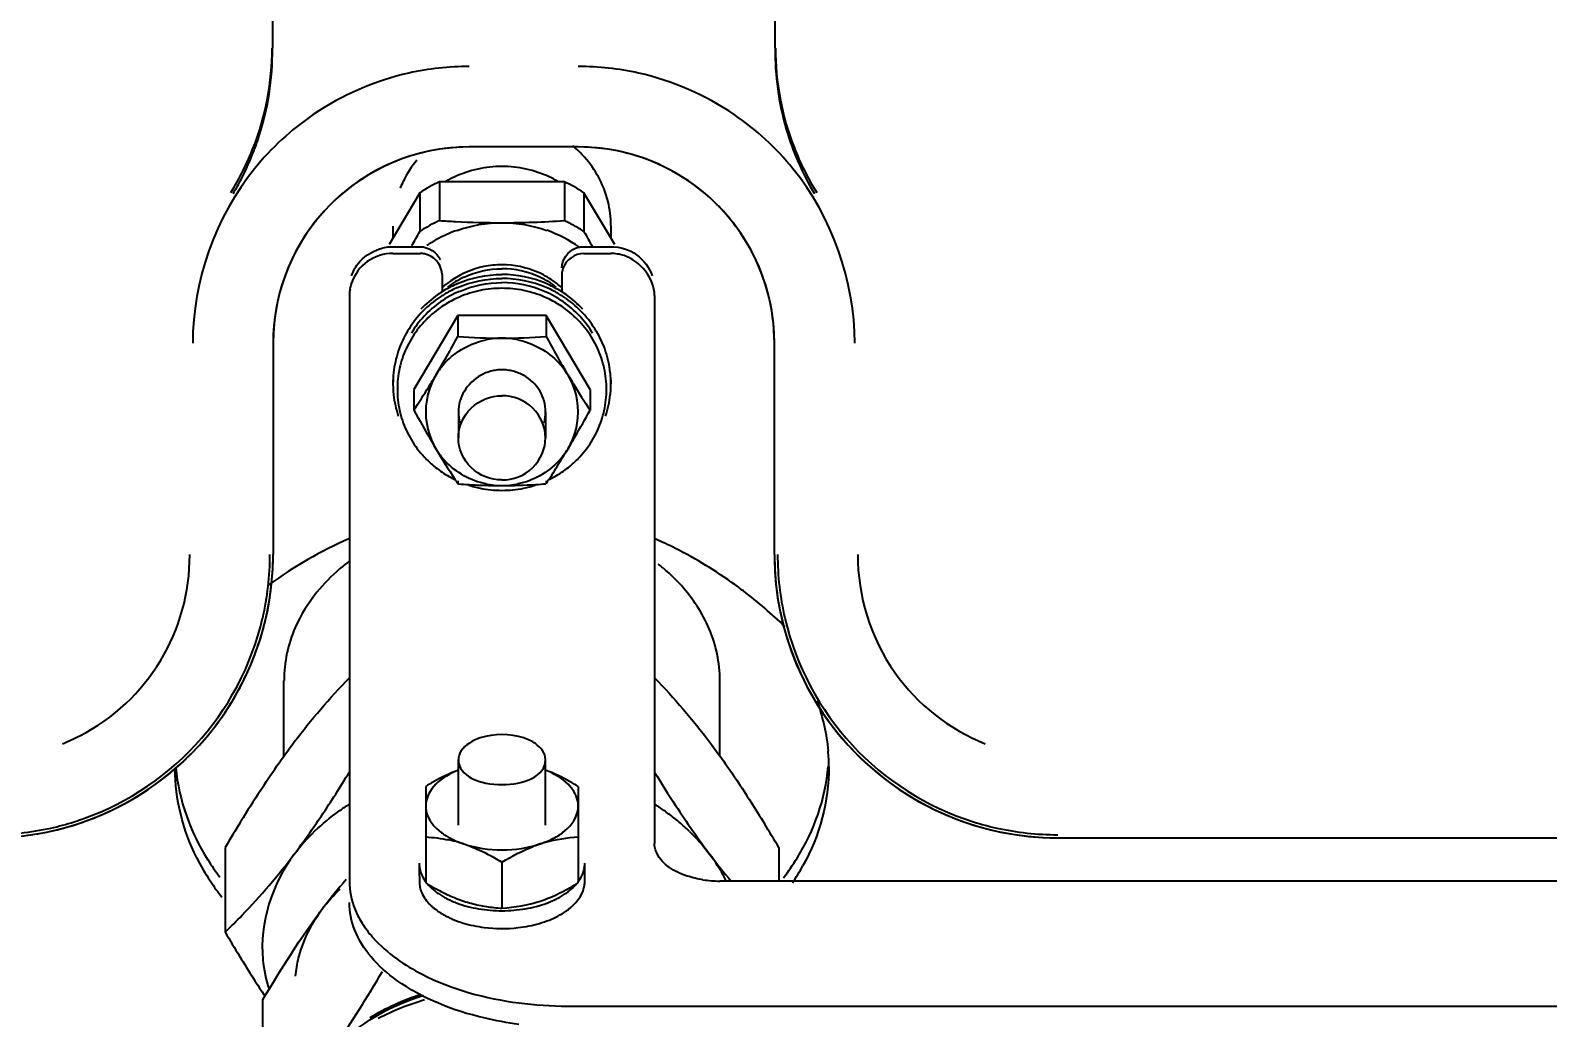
# Model space of a CAD drawing. Header units: millimetres. Extents: x 9130 to 9550, y -18883 to -17651.
# Drawn here: x 9353.588 to 9354.284, y -18045.536 to -18045.083 of the extents above; entities that cross this region are included whole.
import ezdxf

# ---------------------------------------------------------------- set-up
doc = ezdxf.new("R2010")
doc.units = ezdxf.units.MM
doc.layers.add('3884027_DKREDXF_CONTINUOUS_LINE', color=7, linetype='Continuous')
doc.styles.add('KOTE ZA MONNTAZU', font='simplex.shx', dxfattribs={"width": 0.7, "oblique": 8, "height": 3})
doc.dimstyles.new('KOTE ZA MONTAZU u cm', dxfattribs={"dimscale": 0, "dimtxt": 1.5, "dimasz": 1.5, "dimexe": 0.8, "dimexo": 0.1, "dimgap": 1, "dimtad": 1, "dimdec": 1, "dimlfac": 10, "dimzin": 12, "dimdsep": 46, "dimtxsty": 'KOTE ZA MONNTAZU', "dimcen": 1.5, "dimclrt": 1, "dimadec": 0, "dimazin": 0, "dimtfac": 1, "dimtdec": 1, "dimtmove": 0, "dimatfit": 3, "dimfxl": 1, "dimtolj": 2, "dimtzin": 0, "dimarcsym": 0})

# ---------------------------------------------------------------- blocks, each defined once
blk = doc.blocks.new('*D1102')
at = {"color": 0, "lineweight": -2, "transparency": 16777216}
for p, q in [((9345.4099, -18047.6265), (9345.4099, -18048.70739)), ((9359.4099, -18047.6265), (9359.4099, -18048.70739)), ((9346.0099, -18048.50739), (9358.8099, -18048.50739))]:
    blk.add_line(p, q, dxfattribs=at)
at = {"color": 0, "transparency": 16777216}
for points in [[(9346.0099, -18048.40739), (9346.0099, -18048.60739), (9345.4099, -18048.50739)], [(9358.8099, -18048.40739), (9358.8099, -18048.60739), (9359.4099, -18048.50739)]]:
    blk.add_solid(points, dxfattribs=at)
at = {"layer": 'Defpoints', "color": 0, "transparency": 16777216}
for p in [(9345.4099, -18047.5265), (9359.4099, -18047.5265), (9359.4099, -18048.50739)]:
    blk.add_point(p, dxfattribs=at)
at = {"color": 1, "transparency": 16777216, "insert": (9352.4099, -18047.70739), "char_height": 3, "width": 6.9231878, "attachment_point": 5, "style": 'KOTE ZA MONNTAZU'}
blk.add_mtext('\\A2;{\\H0.4x;140 cm}', dxfattribs=at)

msp = doc.modelspace()

# ---------------------------------------------------------------- linework, layer by layer
at = {"layer": '3884027_DKREDXF_CONTINUOUS_LINE', "color": 6, "linetype": 'Continuous'}
for p, q in [((9353.8389, -18045.1365), (9353.7889, -18045.1365)), ((9353.77523, -18045.15247), (9353.77523, -18045.17027)), ((9353.83258, -18045.15247), (9353.77523, -18045.15247)), ((9353.83258, -18045.15247), (9353.83258, -18045.17027)), ((9353.76628, -18045.15746), (9353.75211, -18045.18117)), ((9353.76628, -18045.15746), (9353.76628, -18045.17526)), ((9353.84152, -18045.15746), (9353.84152, -18045.17526)), ((9353.85569, -18045.18117), (9353.84152, -18045.15746)), ((9353.7539, -18045.17285), (9353.7539, -18045.17817)), ((9353.8539, -18045.17267), (9353.8539, -18045.17817)), ((9353.7539, -18045.18224), (9353.7664, -18045.18224)), ((9353.8414, -18045.18224), (9353.8539, -18045.18224)), ((9353.7539, -18045.18534), (9353.7664, -18045.18534)), ((9353.8414, -18045.18534), (9353.8539, -18045.18534)), ((9353.7339, -18045.20466), (9353.7339, -18045.47333)), ((9353.8739, -18045.20466), (9353.8739, -18045.45612)), ((9353.78369, -18045.21389), (9353.78369, -18045.22344)), ((9353.82411, -18045.21389), (9353.82411, -18045.22344)), ((9353.6989, -18045.2265), (9353.6989, -18045.3235)), ((9353.9289, -18045.3235), (9353.9289, -18045.2265)), ((9353.7539, -18045.2433), (9353.7539, -18045.24511)), ((9353.8539, -18045.2433), (9353.8539, -18045.24511)), ((9353.76349, -18045.2477), (9353.76349, -18045.25724)), ((9353.84432, -18045.2477), (9353.84432, -18045.25724)), ((9353.7839, -18045.25805), (9353.7839, -18045.26996)), ((9353.8239, -18045.25805), (9353.8239, -18045.26996)), ((9353.78369, -18045.28967), (9353.78369, -18045.29105)), ((9353.82411, -18045.28967), (9353.82411, -18045.29105)), ((9353.7039, -18045.41606), (9353.7039, -18045.38127)), ((9353.9039, -18045.41601), (9353.9039, -18045.38127)), ((9353.7839, -18045.44775), (9353.7839, -18045.41763)), ((9353.8239, -18045.44775), (9353.8239, -18045.41763)), ((9353.7689, -18045.42989), (9353.7689, -18045.47268)), ((9353.8389, -18045.42989), (9353.8389, -18045.47352)), ((9354.0589, -18045.4535), (9354.5089, -18045.4535)), ((9353.67688, -18045.45797), (9353.67688, -18045.49676)), ((9353.93092, -18045.45797), (9353.93092, -18045.47333)), ((9353.8039, -18045.46467), (9353.8039, -18045.48576)), ((9354.6439, -18045.47333), (9353.9039, -18045.47333)), ((9353.6942, -18045.5667), (9353.6942, -18045.52782)), ((9353.8339, -18045.53069), (9355.6539, -18045.53069))]:
    msp.add_line(p, q, dxfattribs=at)
at = {"layer": '3884027_DKREDXF_CONTINUOUS_LINE', "color": 7, "linetype": 'Continuous'}
for p, q in [((9353.7764, -18045.195), (9353.7764, -18045.20317)), ((9353.8314, -18045.195), (9353.8314, -18045.20317)), ((9353.78369, -18045.21389), (9353.76349, -18045.2477)), ((9353.82411, -18045.21389), (9353.78369, -18045.21389)), ((9353.84432, -18045.2477), (9353.82411, -18045.21389)), ((9353.8419, -18045.47333), (9353.8419, -18045.46514)), ((9353.7689, -18045.47268), (9353.7689, -18045.47417)), ((9353.8389, -18045.47417), (9353.8389, -18045.47352))]:
    msp.add_line(p, q, dxfattribs=at)
at = {"layer": '3884027_DKREDXF_CONTINUOUS_LINE', "color": 6, "linetype": 'Continuous'}
for centre, radius, start, end in [((9358.06692, -18045.06817), 4.36836, 179.99696, 180.30185), ((9349.56394, -18045.06818), 4.36531, 359.69808, 0.00317), ((9353.56901, -18045.09205), 0.12961, 341.69618, 0.38377), ((9354.05923, -18045.09199), 0.13005, 179.64286, 196.19746), ((9353.78897, -18045.22694), 0.12741, 90.0311, 102.60193), ((9353.83883, -18045.22694), 0.12741, 77.39956, 89.96907), ((9353.78935, -18045.22693), 0.12756, 124.36176, 140.88464), ((9353.83845, -18045.22693), 0.12756, 39.11416, 55.63871), ((9354.05622, -18045.09285), 0.12692, 196.20541, 210.83728), ((9353.57082, -18045.09262), 0.12772, 338.92123, 341.68131), ((9353.80542, -18045.17349), 0.04866, 36.50734, 50.34484), ((9353.57307, -18045.09101), 0.12541, 328.02122, 338.66133), ((9353.57205, -18045.09311), 0.12639, 332.71072, 338.92709), ((9353.7889, -18045.2265), 0.09, 90, 180), ((9353.8389, -18045.2265), 0.09, 0, 90), ((9354.05473, -18045.09101), 0.12541, 201.33863, 211.97869), ((9353.80382, -18045.19674), 0.05129, 102.43157, 114.91813), ((9353.80392, -18045.1973), 0.05186, 90.01647, 102.40606), ((9353.80389, -18045.1973), 0.05186, 77.59394, 89.98353), ((9353.80399, -18045.19674), 0.05129, 65.08187, 77.56843), ((9353.80553, -18045.17342), 0.04853, 23.77308, 36.51411), ((9353.57424, -18045.09423), 0.12393, 329.08381, 332.70606), ((9353.79988, -18045.17222), 0.04587, 154.00585, 158.45281), ((9353.80339, -18045.2135), 0.06721, 114.77584, 123.51901), ((9353.80356, -18045.19612), 0.05062, 114.94968, 119.87677), ((9353.80424, -18045.19612), 0.05062, 60.12323, 65.05032), ((9353.80441, -18045.2135), 0.06721, 56.48099, 65.22416), ((9353.80726, -18045.17264), 0.04663, 13.64661, 23.75567), ((9353.80716, -18045.17256), 0.04671, 0.08272, 13.52354), ((9353.80339, -18045.23129), 0.06721, 114.77584, 123.51901), ((9353.80831, -18044.65806), 0.51328, 266.30421, 267.12328), ((9353.80423, -18044.74442), 0.42682, 267.0889, 269.95608), ((9353.80434, -18045.23144), 0.06737, 60.85251, 65.21874), ((9352.80672, -18044.64285), 1.09736, 330.58486, 330.97652), ((9353.80365, -18045.23239), 0.06111, 109.37714, 119.13466), ((9353.80418, -18045.23229), 0.06101, 54.72602, 70.61273), ((9353.80457, -18045.23104), 0.06691, 56.47138, 60.85765), ((9354.79572, -18044.64584), 1.09123, 209.02272, 209.44279), ((9353.80328, -18045.23169), 0.06033, 119.15429, 124.05482), ((9353.75288, -18045.20506), 0.01902, 160.57837, 169.5217), ((9353.80357, -18045.2328), 0.04037, 114.94622, 127.56354), ((9353.80423, -18045.2328), 0.04037, 52.43646, 65.05378), ((9353.80299, -18045.24481), 0.04958, 125.05466, 136.97384), ((9353.80329, -18045.24524), 0.0501, 121.27607, 125.05561), ((9353.80323, -18045.24696), 0.04999, 122.58882, 125.05775), ((9353.80342, -18045.24726), 0.05034, 120.27202, 122.58929), ((9353.8036, -18045.24577), 0.05072, 113.27325, 121.26956), ((9353.8036, -18045.24758), 0.05071, 113.27167, 120.26862), ((9353.8036, -18045.25004), 0.04866, 113.27043, 121.22786), ((9353.80383, -18045.25063), 0.04929, 101.60114, 113.24761), ((9353.80391, -18045.25111), 0.04977, 90.01339, 101.58055), ((9353.80389, -18045.25111), 0.04977, 78.41945, 89.98661), ((9353.80397, -18045.25063), 0.04929, 66.75239, 78.39886), ((9353.8042, -18045.25004), 0.04866, 58.77214, 66.72957), ((9353.8042, -18045.24577), 0.05072, 58.73044, 66.72675), ((9353.8042, -18045.24758), 0.05071, 59.73138, 66.72833), ((9353.80438, -18045.24726), 0.05034, 57.41071, 59.72798), ((9353.80452, -18045.24524), 0.0501, 54.94439, 58.72393), ((9353.80457, -18045.24696), 0.04999, 54.94225, 57.41118), ((9353.80481, -18045.24481), 0.04958, 43.02616, 54.94534), ((9353.80299, -18045.24662), 0.04958, 125.05466, 136.97384), ((9353.80302, -18045.24915), 0.04759, 125.05466, 136.97384), ((9353.80331, -18045.24956), 0.0481, 121.23127, 125.05552), ((9353.80449, -18045.24956), 0.0481, 54.94448, 58.76873), ((9353.80478, -18045.24915), 0.04759, 43.02616, 54.94534), ((9353.80481, -18045.24662), 0.04958, 43.02616, 54.94534), ((9353.80225, -18045.24589), 0.04854, 137.00678, 149.09429), ((9353.80231, -18045.24845), 0.0466, 137.00678, 149.09429), ((9353.80549, -18045.24845), 0.0466, 30.90571, 42.99322), ((9353.80555, -18045.24589), 0.04854, 30.90571, 42.99322), ((9353.80148, -18045.2454), 0.04763, 149.13312, 161.37365), ((9353.80158, -18045.24798), 0.04573, 149.13312, 161.37365), ((9353.80391, -18045.26054), 0.03629, 90.01359, 101.58444), ((9353.80389, -18045.26054), 0.03629, 78.41556, 89.98641), ((9353.80622, -18045.24798), 0.04573, 18.62635, 30.86688), ((9353.80632, -18045.2454), 0.04763, 18.62635, 30.86688), ((9353.80092, -18045.24517), 0.04702, 161.41665, 173.76253), ((9353.80104, -18045.24776), 0.04514, 161.41665, 173.76253), ((9353.80676, -18045.24776), 0.04514, 6.23747, 18.58335), ((9353.80688, -18045.24517), 0.04702, 6.23747, 18.58335), ((9353.80058, -18045.24511), 0.04668, 173.79277, 180.0017), ((9353.80276, -18045.25861), 0.03399, 137.01306, 149.09151), ((9353.80505, -18045.25861), 0.03399, 30.90849, 42.98694), ((9353.80722, -18045.24511), 0.04668, 359.9983, 6.20723), ((9353.80062, -18045.24511), 0.04672, 179.99974, 183.3025), ((9353.80071, -18045.2477), 0.04481, 173.79277, 186.20723), ((9353.37354, -18045.00103), 0.46658, 326.69261, 328.24626), ((9353.40898, -18045.02318), 0.4248, 328.27186, 329.12867), ((9353.80223, -18045.25826), 0.03336, 149.13634, 161.36916), ((9354.19941, -18045.02285), 0.42547, 210.86871, 211.51216), ((9353.80558, -18045.25826), 0.03336, 18.63084, 30.86366), ((9354.22977, -18045.00391), 0.46125, 211.54747, 213.31465), ((9353.80709, -18045.2477), 0.04481, 353.79277, 6.20723), ((9353.80718, -18045.24511), 0.04672, 356.6975, 0.00026), ((9353.80052, -18045.24512), 0.04662, 183.30223, 186.20924), ((9353.80092, -18045.24505), 0.04702, 186.23747, 198.58335), ((9353.80104, -18045.24764), 0.04514, 186.23747, 198.58335), ((9353.80676, -18045.24764), 0.04514, 341.41665, 353.76253), ((9353.80688, -18045.24505), 0.04702, 341.41665, 353.76253), ((9353.80729, -18045.24512), 0.04662, 353.79076, 356.69777), ((9354.2861, -18044.97126), 0.59574, 208.68814, 210.18125), ((9353.30655, -18044.96279), 0.61311, 329.99986, 331.29698), ((9353.80158, -18045.24742), 0.04573, 198.62635, 210.86688), ((9353.80622, -18045.24742), 0.04573, 329.13312, 341.37365), ((9353.80231, -18045.24695), 0.0466, 210.90571, 222.99322), ((9353.80223, -18045.25784), 0.03336, 198.63084, 210.86366), ((9354.15988, -18045.04413), 0.45, 210.24058, 210.86042), ((9354.15269, -18045.04813), 0.44177, 210.89347, 213.02941), ((9353.8024, -18045.25773), 0.03357, 210.8725, 214.62396), ((9353.80505, -18045.25749), 0.03399, 317.01306, 329.09151), ((9353.46901, -18045.05666), 0.42547, 328.48784, 329.13129), ((9353.80558, -18045.25784), 0.03336, 329.13634, 341.36916), ((9353.4412, -18045.04018), 0.4578, 329.14657, 329.96169), ((9353.80549, -18045.24695), 0.0466, 317.00678, 329.09429), ((9353.80283, -18045.24646), 0.04731, 223.00147, 230.36395), ((9353.80282, -18045.25744), 0.03407, 214.62862, 222.98263), ((9353.45634, -18045.04881), 0.44037, 327.25354, 328.47934), ((9353.80498, -18045.24646), 0.04731, 309.63605, 316.99853), ((9353.80312, -18045.24612), 0.04776, 230.3554, 234.94125), ((9353.8035, -18045.24554), 0.04845, 234.96194, 243.93274), ((9354.22546, -18045.00107), 0.52844, 213.00601, 213.28093), ((9353.38395, -18045.00213), 0.52651, 326.71953, 326.99773), ((9353.41521, -18045.02245), 0.48923, 326.99833, 327.26167), ((9353.8043, -18045.24554), 0.04844, 296.07776, 305.0381), ((9353.80468, -18045.24612), 0.04776, 305.05875, 309.6446), ((9353.80844, -18044.96098), 0.33099, 265.71232, 266.62074), ((9353.80383, -18045.24475), 0.04931, 251.89512, 258.40277), ((9353.80538, -18045.01272), 0.27917, 266.62239, 267.66215), ((9353.80391, -18045.24429), 0.04977, 258.41945, 269.98661), ((9353.80401, -18045.04751), 0.24435, 267.64894, 269.97362), ((9353.80391, -18045.25557), 0.03629, 258.41556, 269.98641), ((9353.80389, -18045.25557), 0.03629, 270.01359, 281.58444), ((9353.80355, -18045.03542), 0.25644, 270.07754, 273.51493), ((9353.80389, -18045.24429), 0.04977, 270.01339, 281.58055), ((9353.80397, -18045.24475), 0.04931, 281.59721, 288.17058), ((9353.79926, -18044.95966), 0.33232, 273.45269, 274.28779), ((9353.79831, -18045.49), 0.18951, 63.27292, 66.40735), ((9353.5689, -18045.3235), 0.13, 270, 0), ((9353.56796, -18045.32421), 0.09267, 297.10533, 0.43609), ((9353.56844, -18045.32348), 0.12901, 346.94211, 359.98915), ((9353.79409, -18045.49834), 0.19886, 54.07699, 63.26713), ((9354.0589, -18045.3235), 0.13, 180, 270), ((9354.05936, -18045.32348), 0.12901, 180.01074, 193.05668), ((9353.78754, -18045.39808), 0.0894, 126.76644, 130.53769), ((9353.82146, -18045.39671), 0.08758, 46.11393, 51.80179), ((9353.82554, -18045.3924), 0.08164, 43.18036, 46.08065), ((9353.82728, -18045.39076), 0.07925, 41.96535, 43.16993), ((9353.79196, -18045.50132), 0.20252, 52.70467, 54.08407), ((9353.78459, -18045.51067), 0.21443, 45.91795, 52.65249), ((9353.5689, -18045.32356), 0.12854, 287.51677, 346.92837), ((9354.0589, -18045.32356), 0.12854, 193.07028, 252.49729), ((9353.56731, -18045.3229), 0.09413, 291.80931, 297.09802), ((9353.86637, -18045.4214), 0.08753, 0.31315, 5.07118), ((9353.83229, -18045.53467), 0.12246, 119.19215, 121.1738), ((9353.77524, -18045.5351), 0.12296, 58.82123, 60.79489), ((9354.37882, -18045.11537), 0.59142, 211.37748, 213.13527), ((9354.1831, -18045.75178), 0.58526, 146.85894, 148.51228), ((9353.79088, -18045.52829), 0.1067, 122.39349, 125.39365), ((9353.81692, -18045.52829), 0.1067, 54.60635, 57.60651), ((9353.8196, -18045.52452), 0.10207, 51.36055, 54.60669), ((9354.26204, -18045.19148), 0.45203, 213.14874, 214.91623), ((9353.56882, -18045.32307), 0.12903, 270.0337, 282.57555), ((9353.56889, -18045.32346), 0.12864, 282.58683, 287.50994), ((9354.33976, -18045.84804), 0.76913, 148.49295, 149.52558), ((9353.82261, -18045.52076), 0.09726, 47.68566, 51.36443), ((9353.82504, -18045.51807), 0.09363, 46.15134, 47.67207), ((9353.26185, -18045.85173), 0.77633, 30.47765, 31.4279), ((9354.05891, -18045.32346), 0.12864, 252.50412, 257.41733), ((9354.05898, -18045.32306), 0.12903, 257.42864, 269.96619), ((9353.76631, -18045.51721), 0.06413, 74.07762, 78.09613), ((9353.79914, -18045.41725), 0.04108, 246.25215, 248.17001), ((9353.80024, -18045.41447), 0.04407, 248.18709, 251.70075), ((9353.76668, -18045.51586), 0.06273, 71.68061, 74.07117), ((9353.84228, -18045.51924), 0.0663, 108.35422, 111.32799), ((9353.80756, -18045.41447), 0.04407, 288.29925, 291.81291), ((9353.84139, -18045.51668), 0.0636, 105.96463, 108.32275), ((9353.81482, -18045.42859), 0.02815, 303.54941, 306.75374), ((9354.19463, -18045.23851), 0.36983, 214.91889, 216.97368), ((9353.75616, -18045.4163), 0.10327, 206.65652, 213.58174), ((9354.14981, -18045.27228), 0.31371, 216.97014, 219.87242), ((9353.84587, -18045.40463), 0.11008, 322.36627, 328.10349), ((9353.76164, -18045.40477), 0.10977, 212.35309, 217.44606), ((9353.84974, -18045.41507), 0.10553, 325.93348, 330.97938), ((9353.76203, -18045.41241), 0.11032, 213.57805, 218.26851), ((9353.93483, -18045.64637), 0.26679, 139.35656, 143.04566), ((9353.90386, -18045.4221), 0.05122, 261.32258, 270.04069), ((9353.84087, -18045.50582), 0.07352, 26.24993, 27.435), ((9354.34595, -18045.10301), 0.77633, 210.47765, 211.4279), ((9353.78548, -18045.46321), 0.05442, 220.06257, 221.48977), ((9354.21429, -18045.18348), 0.62202, 211.4263, 212.53883), ((9353.76043, -18045.50282), 0.06654, 185.65681, 197.65249), ((9354.12451, -18045.2407), 0.51557, 212.54402, 213.62272), ((9353.83382, -18045.35899), 0.1717, 262.58636, 270.0255)]:
    msp.add_arc(centre, radius, start, end, dxfattribs=at)
at = {"layer": '3884027_DKREDXF_CONTINUOUS_LINE', "color": 7, "linetype": 'Continuous'}
for centre, radius, start, end in [((9353.80391, -18045.23203), 0.04148, 90.01339, 101.58055), ((9353.80321, -18045.23046), 0.03973, 125.05564, 132.7072), ((9353.80417, -18045.23109), 0.04049, 54.97511, 66.73004), ((9353.80459, -18045.23046), 0.03973, 47.2928, 54.94436), ((9353.80357, -18045.24739), 0.04859, 113.26996, 125.02489), ((9353.80423, -18045.24739), 0.04859, 54.97511, 66.73004), ((9353.80302, -18045.24656), 0.04759, 125.05466, 136.97384), ((9353.80478, -18045.24656), 0.04759, 43.02616, 54.94534), ((9353.80231, -18045.24586), 0.0466, 137.00678, 149.09429), ((9353.80549, -18045.24586), 0.0466, 30.90571, 42.99322), ((9353.80261, -18045.25808), 0.01871, 164.43336, 179.9288), ((9353.80261, -18045.25803), 0.01871, 180.0712, 195.56664), ((9353.80519, -18045.25803), 0.01871, 344.43336, 359.9288), ((9353.83256, -18045.36896), 0.12296, 238.82123, 240.79489), ((9353.82101, -18045.38962), 0.0993, 240.79665, 243.09702), ((9353.77551, -18045.36939), 0.12246, 299.19215, 301.1738), ((9353.82899, -18045.47328), 0.01292, 346.39939, 354.51266), ((9353.82945, -18045.47333), 0.01246, 354.53763, 359.9914), ((9353.81467, -18045.40207), 0.08533, 243.1108, 245.68343), ((9353.81071, -18045.41085), 0.07569, 245.6802, 248.50269), ((9353.80736, -18045.41936), 0.06655, 248.49861, 251.64196), ((9353.80112, -18045.43512), 0.05151, 249.83134, 255.37967), ((9353.80636, -18045.42226), 0.06348, 251.67529, 258.09871), ((9353.80283, -18045.42859), 0.05826, 255.37404, 260.48436), ((9353.80367, -18045.42369), 0.06323, 260.46381, 265.30291), ((9353.8039, -18045.42103), 0.06591, 265.29338, 274.70662), ((9353.80849, -18045.40601), 0.07988, 264.06923, 266.70405), ((9353.80413, -18045.42369), 0.06323, 274.69709, 279.53619), ((9353.81632, -18045.46288), 0.02961, 304.94003, 307.67165), ((9353.80335, -18045.43403), 0.06106, 258.10962, 262.87521), ((9353.8039, -18045.42959), 0.06554, 262.87522, 276.50385), ((9353.80435, -18045.43341), 0.06169, 276.4982, 281.23178)]:
    msp.add_arc(centre, radius, start, end, dxfattribs=at)
at = {"layer": '3884027_DKREDXF_CONTINUOUS_LINE', "color": 6, "linetype": 'Continuous'}
for centre, major_axis, ratio, start_param, end_param in [((9353.7889, -18045.2265), (-0.09, 0), 1, -1.31477, -0.887459), ((9353.7889, -18045.2265), (0, -0.09), 1, -3.141593, -2.885567), ((9353.8389, -18045.2265), (0, -0.09), 1, -3.397619, -3.141593), ((9353.8389, -18045.2265), (-0.09, 0), 1, -1.870212, -1.826822), ((9353.8389, -18045.2265), (0, -0.09), 1, -3.917516, -3.441009), ((9353.7889, -18045.2265), (0, -0.09), 1, -2.458255, -2.275403), ((9353.8389, -18045.2265), (-0.09, 0), 1, -2.436957, -2.346719), ((9353.7889, -18045.2265), (-0.09, 0), 1, -0.704607, 0), ((9353.8389, -18045.2265), (0, -0.09), 1, -4.18031, -4.007753), ((9353.8389, -18045.2265), (-0.09, 0), 1, 3.141593, 3.673672), ((9353.8039, -18045.55139), (0, -0.24981), 0.830023, -2.795945, -2.599452), ((9353.5689, -18045.3235), (0, -0.13), 1, 1.366402, 1.570796), ((9354.0589, -18045.3235), (0, -0.13), 1, -1.570796, -1.328546), ((9353.5689, -18045.3235), (-0.13, 0), 1, 2.891632, 2.937198), ((9353.5689, -18045.3235), (0, -0.13), 1, 1.121301, 1.320835), ((9354.0589, -18045.3235), (-0.13, 0), 1, 0.24225, 0.677345), ((9353.5689, -18045.3235), (-0.13, 0), 1, 2.486384, 2.692097), ((9353.5689, -18045.3235), (0, -0.13), 1, 0.195236, 0.915588), ((9354.0589, -18045.3235), (0, -0.13), 1, -0.893452, -0.425157), ((9354.0589, -18045.3235), (-0.13, 0), 1, 1.145639, 1.570796), ((9353.5689, -18045.3235), (-0.13, 0), 1, 1.570796, 1.766032)]:
    msp.add_ellipse(centre, major_axis=major_axis, ratio=ratio, start_param=start_param, end_param=end_param, dxfattribs=at)
at = {"layer": '3884027_DKREDXF_CONTINUOUS_LINE', "color": 7, "linetype": 'Continuous'}
msp.add_ellipse((9353.8039, -18045.46514), major_axis=(0, -0.09097), ratio=0.417726, start_param=4.712389, end_param=4.831089, dxfattribs=at)
at = {"layer": '3884027_DKREDXF_CONTINUOUS_LINE', "color": 6, "linetype": 'Continuous'}
for points in [[(9353.68988, -18045.13665), (9353.6955, -18045.12227), (9353.69845, -18045.10657), (9353.69844, -18045.09113)], [(9353.92936, -18045.09113), (9353.92936, -18045.10657), (9353.9323, -18045.12227), (9353.93792, -18045.13665)], [(9353.76117, -18045.1026), (9353.74563, -18045.10608), (9353.73051, -18045.11265), (9353.71735, -18045.12163)], [(9353.91045, -18045.12162), (9353.89729, -18045.11265), (9353.88217, -18045.10608), (9353.86663, -18045.1026)], [(9353.76492, -18045.14248), (9353.76246, -18045.14542), (9353.76033, -18045.14867), (9353.75866, -18045.15211)], [(9353.69038, -18045.14645), (9353.67253, -18045.16843), (9353.66198, -18045.19819), (9353.662, -18045.22651)], [(9353.9658, -18045.22651), (9353.96582, -18045.19819), (9353.95527, -18045.16843), (9353.93742, -18045.14645)], [(9353.8039, -18045.17124), (9353.81346, -18045.17124), (9353.82303, -18045.17088), (9353.83258, -18045.17027)], [(9353.78337, -18045.17474), (9353.78992, -18045.17243), (9353.79696, -18045.17124), (9353.8039, -18045.17124)], [(9353.8039, -18045.17124), (9353.81084, -18045.17124), (9353.81788, -18045.17243), (9353.82443, -18045.17474)], [(9353.73774, -18045.19017), (9353.74023, -18045.18696), (9353.74391, -18045.18452), (9353.74777, -18045.18325)], [(9353.7664, -18045.18224), (9353.77006, -18045.18224), (9353.77418, -18045.18484), (9353.77562, -18045.18821)], [(9353.8314, -18045.1919), (9353.8314, -18045.18828), (9353.83422, -18045.18433), (9353.83758, -18045.18299)], [(9353.8539, -18045.18224), (9353.85802, -18045.18224), (9353.86235, -18045.18354), (9353.86569, -18045.18595)], [(9353.74211, -18045.18906), (9353.73886, -18045.1914), (9353.73628, -18045.19495), (9353.73495, -18045.19874)], [(9353.7539, -18045.18534), (9353.74978, -18045.18534), (9353.74545, -18045.18665), (9353.74211, -18045.18906)], [(9353.7764, -18045.195), (9353.7764, -18045.19139), (9353.77358, -18045.18744), (9353.77022, -18045.18609)], [(9353.8414, -18045.18534), (9353.83754, -18045.18534), (9353.83317, -18045.18834), (9353.83192, -18045.19199)], [(9353.8739, -18045.20466), (9353.8739, -18045.19701), (9353.86731, -18045.18874), (9353.86004, -18045.18636)], [(9353.86569, -18045.18595), (9353.86895, -18045.1883), (9353.87152, -18045.19184), (9353.87285, -18045.19563)], [(9353.78356, -18045.19918), (9353.78992, -18045.19644), (9353.79698, -18045.195), (9353.8039, -18045.195)], [(9353.78356, -18045.20099), (9353.78992, -18045.19826), (9353.79698, -18045.19682), (9353.8039, -18045.19682)], [(9353.78655, -18045.19619), (9353.79192, -18045.1937), (9353.79798, -18045.19237), (9353.8039, -18045.19237)], [(9353.82126, -18045.19619), (9353.81588, -18045.1937), (9353.80982, -18045.19237), (9353.8039, -18045.19237)], [(9353.82424, -18045.19918), (9353.81788, -18045.19644), (9353.81082, -18045.195), (9353.8039, -18045.195)], [(9353.82424, -18045.20099), (9353.81788, -18045.19826), (9353.81082, -18045.19682), (9353.8039, -18045.19682)], [(9353.77359, -18045.24115), (9353.77708, -18045.23531), (9353.78042, -18045.22939), (9353.78369, -18045.22344)], [(9353.77789, -18045.23543), (9353.78276, -18045.2302), (9353.78962, -18045.22642), (9353.79662, -18045.22498)], [(9353.78369, -18045.22344), (9353.79042, -18045.22394), (9353.79716, -18045.22424), (9353.8039, -18045.22424)], [(9353.8039, -18045.22424), (9353.81064, -18045.22424), (9353.81739, -18045.22394), (9353.82411, -18045.22344)], [(9353.81118, -18045.22498), (9353.81818, -18045.22642), (9353.82504, -18045.2302), (9353.82991, -18045.23543)], [(9353.82411, -18045.22344), (9353.82738, -18045.22939), (9353.83072, -18045.23531), (9353.83421, -18045.24115)], [(9353.77061, -18045.2476), (9353.76839, -18045.25421), (9353.76839, -18045.2619), (9353.77061, -18045.2685)], [(9353.83719, -18045.2685), (9353.83941, -18045.2619), (9353.83941, -18045.25421), (9353.83719, -18045.2476)], [(9353.79662, -18045.29112), (9353.78962, -18045.28968), (9353.78276, -18045.2859), (9353.77789, -18045.28067)], [(9353.82991, -18045.28067), (9353.82504, -18045.2859), (9353.81818, -18045.28968), (9353.81118, -18045.29112)], [(9353.72943, -18045.33014), (9353.72566, -18045.33337), (9353.72215, -18045.33693), (9353.71902, -18045.34078)], [(9353.89899, -18045.35759), (9353.89591, -18045.35035), (9353.89146, -18045.34361), (9353.88621, -18045.33776)], [(9353.71902, -18045.34078), (9353.71504, -18045.34568), (9353.71162, -18045.35113), (9353.70909, -18045.35691)], [(9353.70909, -18045.35691), (9353.70576, -18045.36452), (9353.70392, -18045.37297), (9353.70391, -18045.38127)], [(9353.90389, -18045.38127), (9353.9039, -18045.37321), (9353.90214, -18045.36501), (9353.89899, -18045.35759)], [(9353.70864, -18045.40952), (9353.71642, -18045.3992), (9353.72484, -18045.38932), (9353.7339, -18045.3801)], [(9353.87389, -18045.38009), (9353.88296, -18045.38931), (9353.89138, -18045.3992), (9353.89916, -18045.40952)], [(9353.94842, -18045.39068), (9353.9511, -18045.39806), (9353.95286, -18045.40584), (9353.95356, -18045.41366)], [(9353.8139, -18045.40769), (9353.80757, -18045.40559), (9353.80023, -18045.40559), (9353.7939, -18045.40769)], [(9353.69305, -18045.43182), (9353.69801, -18045.42423), (9353.70318, -18045.41676), (9353.70864, -18045.40952)], [(9353.7939, -18045.40769), (9353.79053, -18045.40881), (9353.78701, -18045.4107), (9353.78511, -18045.4137)], [(9353.8239, -18045.41763), (9353.8239, -18045.41471), (9353.82163, -18045.41189), (9353.81922, -18045.41025)], [(9353.89916, -18045.40952), (9353.90348, -18045.41526), (9353.90763, -18045.42113), (9353.91162, -18045.42709)], [(9353.65426, -18045.42132), (9353.65561, -18045.43615), (9353.66095, -18045.45094), (9353.66891, -18045.46352)], [(9353.7839, -18045.41763), (9353.7839, -18045.42531), (9353.8039, -18045.43288), (9353.8239, -18045.42531), (9353.8239, -18045.41763)], [(9353.93933, -18045.46279), (9353.94714, -18045.45023), (9353.95235, -18045.43551), (9353.95359, -18045.42078)], [(9353.9539, -18045.42092), (9353.95398, -18045.43655), (9353.94959, -18045.4526), (9353.94202, -18045.46626)], [(9353.66386, -18045.46263), (9353.65757, -18045.45007), (9353.65393, -18045.43572), (9353.65391, -18045.42167)], [(9353.7211, -18045.44338), (9353.72552, -18045.43679), (9353.72977, -18045.43009), (9353.7339, -18045.42332)], [(9353.7839, -18045.42242), (9353.77999, -18045.42389), (9353.77621, -18045.42573), (9353.77256, -18045.42776)], [(9353.78386, -18045.42246), (9353.78011, -18045.42397), (9353.77645, -18045.42604), (9353.77359, -18045.42889)], [(9353.83524, -18045.42776), (9353.83159, -18045.42573), (9353.82781, -18045.4239), (9353.8239, -18045.42242)], [(9353.83421, -18045.42889), (9353.83135, -18045.42604), (9353.82769, -18045.42397), (9353.82394, -18045.42246)], [(9353.91162, -18045.42709), (9353.916, -18045.43361), (9353.9202, -18045.44023), (9353.9243, -18045.44693)], [(9353.77359, -18045.42889), (9353.77097, -18045.43149), (9353.7689, -18045.43523), (9353.7689, -18045.43892)], [(9353.8386, -18045.4363), (9353.83796, -18045.4335), (9353.83625, -18045.43091), (9353.83421, -18045.42889)], [(9353.70864, -18045.46095), (9353.71432, -18045.4534), (9353.72138, -18045.44678), (9353.72908, -18045.44131)], [(9353.7692, -18045.44154), (9353.77008, -18045.44539), (9353.77297, -18045.44878), (9353.77613, -18045.45114)], [(9353.83167, -18045.45114), (9353.83483, -18045.44878), (9353.83772, -18045.44539), (9353.8386, -18045.44154)], [(9353.70864, -18045.46095), (9353.71296, -18045.45521), (9353.7171, -18045.44934), (9353.7211, -18045.44338)], [(9353.7689, -18045.45307), (9353.77247, -18045.45328), (9353.77604, -18045.45372), (9353.77953, -18045.45446)], [(9353.7864, -18045.45631), (9353.79748, -18045.45998), (9353.81033, -18045.45998), (9353.8214, -18045.45631)], [(9353.7864, -18045.45631), (9353.78874, -18045.45708), (9353.79103, -18045.45799), (9353.79327, -18045.459)], [(9353.8239, -18045.45554), (9353.82877, -18045.45414), (9353.83384, -18045.45337), (9353.8389, -18045.45307)], [(9353.82394, -18045.45538), (9353.82618, -18045.45448), (9353.82837, -18045.45339), (9353.83038, -18045.45205)], [(9353.8899, -18045.45054), (9353.89325, -18045.45376), (9353.89637, -18045.45724), (9353.89916, -18045.46095)], [(9353.70864, -18045.46095), (9353.6985, -18045.4744), (9353.69257, -18045.49261), (9353.69421, -18045.50938)], [(9353.79327, -18045.459), (9353.79693, -18045.46066), (9353.80046, -18045.46259), (9353.8039, -18045.46467)], [(9353.8039, -18045.46467), (9353.80846, -18045.46191), (9353.8132, -18045.45941), (9353.81816, -18045.45748)], [(9353.90612, -18045.47195), (9353.90412, -18045.4681), (9353.90177, -18045.46441), (9353.89916, -18045.46095)], [(9353.72163, -18045.48597), (9353.72404, -18045.48277), (9353.72674, -18045.47977), (9353.72963, -18045.47699)], [(9353.7339, -18045.47333), (9353.7339, -18045.47766), (9353.7348, -18045.48205), (9353.7364, -18045.48608)], [(9353.7364, -18045.49591), (9353.7348, -18045.49188), (9353.7339, -18045.48749), (9353.7339, -18045.48316)], [(9353.6942, -18045.52782), (9353.70267, -18045.51345), (9353.71159, -18045.49929), (9353.72163, -18045.48597)], [(9353.70917, -18045.51692), (9353.71025, -18045.50586), (9353.71493, -18045.49486), (9353.72163, -18045.48597)], [(9353.74383, -18045.50807), (9353.74077, -18045.50444), (9353.73816, -18045.50032), (9353.7364, -18045.49591)], [(9353.73926, -18045.49185), (9353.7406, -18045.4941), (9353.74214, -18045.49624), (9353.74383, -18045.49824)], [(9353.74471, -18045.49927), (9353.74796, -18045.50294), (9353.7517, -18045.5062), (9353.75568, -18045.50907)], [(9353.75568, -18045.5189), (9353.75134, -18045.51577), (9353.74727, -18045.51217), (9353.74383, -18045.50807)], [(9353.72722, -18045.54902), (9353.73503, -18045.53799), (9353.74219, -18045.52649), (9353.74905, -18045.51484)], [(9353.74333, -18045.53602), (9353.75064, -18045.53146), (9353.75861, -18045.52787), (9353.76681, -18045.52524)], [(9353.76844, -18045.52787), (9353.76108, -18045.53001), (9353.75387, -18045.53287), (9353.74709, -18045.53645)]]:
    msp.add_open_spline(points, degree=3, dxfattribs=at)
for points, knots in [([(9353.74777, -18045.18325), (9353.74876, -18045.18293), (9353.75079, -18045.18242), (9353.75287, -18045.18224), (9353.7539, -18045.18224)], [0, 0, 0, 0, 0.504272, 1, 1, 1, 1]), ([(9353.83758, -18045.18299), (9353.83819, -18045.18275), (9353.83945, -18045.18237), (9353.84075, -18045.18224), (9353.8414, -18045.18224)], [0, 0, 0, 0, 0.503269, 1, 1, 1, 1]), ([(9353.73487, -18045.1956), (9353.73519, -18045.19463), (9353.736, -18045.19273), (9353.73711, -18045.19099), (9353.73774, -18045.19017)], [0, 0, 0, 0, 0.497467, 1, 1, 1, 1]), ([(9353.77022, -18045.18609), (9353.76961, -18045.18585), (9353.76835, -18045.18548), (9353.76705, -18045.18534), (9353.7664, -18045.18534)], [0, 0, 0, 0, 0.503269, 1, 1, 1, 1]), ([(9353.86004, -18045.18636), (9353.85904, -18045.18603), (9353.85701, -18045.18553), (9353.85493, -18045.18534), (9353.8539, -18045.18534)], [0, 0, 0, 0, 0.504272, 1, 1, 1, 1]), ([(9353.83192, -18045.19199), (9353.83175, -18045.19248), (9353.83149, -18045.19347), (9353.8314, -18045.1945), (9353.8314, -18045.195)], [0, 0, 0, 0, 0.503927, 1, 1, 1, 1]), ([(9353.73419, -18045.2016), (9353.73409, -18045.20211), (9353.73395, -18045.20313), (9353.7339, -18045.20415), (9353.7339, -18045.20466)], [0, 0, 0, 0, 0.502743, 1, 1, 1, 1]), ([(9353.7839, -18045.26996), (9353.7839, -18045.265), (9353.78834, -18045.2546), (9353.79882, -18045.25064), (9353.8039, -18045.25064)], [0, 0, 0, 0, 0.493772, 1, 1, 1, 1]), ([(9353.8239, -18045.26996), (9353.8239, -18045.265), (9353.81946, -18045.2546), (9353.80898, -18045.25064), (9353.8039, -18045.25064)], [0, 0, 0, 0, 0.493772, 1, 1, 1, 1]), ([(9353.8039, -18045.28928), (9353.79882, -18045.28928), (9353.78834, -18045.28532), (9353.7839, -18045.27491), (9353.7839, -18045.26996)], [0, 0, 0, 0, 0.506228, 1, 1, 1, 1]), ([(9353.8039, -18045.28928), (9353.80898, -18045.28928), (9353.81946, -18045.28532), (9353.8239, -18045.27491), (9353.8239, -18045.26996)], [0, 0, 0, 0, 0.506228, 1, 1, 1, 1]), ([(9353.96717, -18045.3235), (9353.96701, -18045.34243), (9353.97858, -18045.37999), (9354.00922, -18045.40377), (9354.02553, -18045.4103)], [0, 0, 0, 0, 0.518623, 1, 1, 1, 1]), ([(9353.78511, -18045.4137), (9353.78473, -18045.4143), (9353.78412, -18045.41557), (9353.7839, -18045.41696), (9353.7839, -18045.41763)], [0, 0, 0, 0, 0.514771, 1, 1, 1, 1]), ([(9353.81922, -18045.41025), (9353.81844, -18045.40972), (9353.81671, -18045.40874), (9353.81487, -18045.40801), (9353.8139, -18045.40769)], [0, 0, 0, 0, 0.480133, 1, 1, 1, 1]), ([(9353.7689, -18045.43892), (9353.7689, -18045.43936), (9353.76895, -18045.44024), (9353.7691, -18045.44111), (9353.7692, -18045.44154)], [0, 0, 0, 0, 0.497418, 1, 1, 1, 1]), ([(9353.8389, -18045.43892), (9353.8389, -18045.43849), (9353.83885, -18045.4376), (9353.8387, -18045.43673), (9353.8386, -18045.4363)], [0, 0, 0, 0, 0.497418, 1, 1, 1, 1]), ([(9353.8386, -18045.44154), (9353.8387, -18045.44111), (9353.83885, -18045.44024), (9353.8389, -18045.43936), (9353.8389, -18045.43892)], [0, 0, 0, 0, 0.502582, 1, 1, 1, 1]), ([(9353.77613, -18045.45114), (9353.77661, -18045.4515), (9353.77759, -18045.45219), (9353.77862, -18045.45281), (9353.77915, -18045.45312)], [0, 0, 0, 0, 0.491124, 1, 1, 1, 1]), ([(9353.77915, -18045.45312), (9353.7797, -18045.45343), (9353.78083, -18045.45404), (9353.782, -18045.45459), (9353.78259, -18045.45485)], [0, 0, 0, 0, 0.492363, 1, 1, 1, 1]), ([(9353.87492, -18045.46057), (9353.87459, -18045.45987), (9353.87408, -18045.45841), (9353.8739, -18045.45687), (9353.8739, -18045.45612)], [0, 0, 0, 0, 0.508673, 1, 1, 1, 1]), ([(9353.67688, -18045.49676), (9353.67953, -18045.49423), (9353.69087, -18045.483), (9353.70123, -18045.47077), (9353.70864, -18045.46095)], [0, 0, 0, 0, 0.229347, 1, 1, 1, 1]), ([(9353.89614, -18045.47274), (9353.89369, -18045.47237), (9353.88574, -18045.47055), (9353.87738, -18045.46585), (9353.87492, -18045.46057)], [0, 0, 0, 0, 0.298811, 1, 1, 1, 1]), ([(9353.7364, -18045.48608), (9353.73679, -18045.48706), (9353.73767, -18045.48903), (9353.7387, -18045.49091), (9353.73926, -18045.49185)], [0, 0, 0, 0, 0.493994, 1, 1, 1, 1]), ([(9353.75568, -18045.50907), (9353.75934, -18045.5117), (9353.77653, -18045.52197), (9353.79635, -18045.52725), (9353.81167, -18045.52925)], [0, 0, 0, 0, 0.225862, 1, 1, 1, 1]), ([(9353.81167, -18045.53908), (9353.80628, -18045.53838), (9353.7867, -18045.53482), (9353.76746, -18045.52737), (9353.75568, -18045.5189)], [0, 0, 0, 0, 0.272518, 1, 1, 1, 1])]:
    msp.add_open_spline(points, degree=3, knots=knots, dxfattribs=at)
at = {"layer": '3884027_DKREDXF_CONTINUOUS_LINE', "color": 7, "linetype": 'Continuous'}
for points in [[(9353.79558, -18045.1914), (9353.79018, -18045.19251), (9353.7849, -18045.19477), (9353.78039, -18045.19794)], [(9353.82017, -18045.1939), (9353.81508, -18045.19171), (9353.80944, -18045.19056), (9353.8039, -18045.19056)], [(9353.78438, -18045.20276), (9353.79048, -18045.20013), (9353.79726, -18045.19875), (9353.8039, -18045.19875)], [(9353.82342, -18045.20276), (9353.81732, -18045.20013), (9353.81054, -18045.19875), (9353.8039, -18045.19875)], [(9353.79873, -18045.2394), (9353.79238, -18045.24104), (9353.78634, -18045.24674), (9353.78459, -18045.25305)], [(9353.82122, -18045.24839), (9353.81948, -18045.24548), (9353.81687, -18045.24297), (9353.8139, -18045.24132)], [(9353.8239, -18045.25805), (9353.8239, -18045.25471), (9353.82293, -18045.25126), (9353.82122, -18045.24839)], [(9353.8214, -18045.48252), (9353.8262, -18045.48093), (9353.83082, -18045.47876), (9353.83524, -18045.4763)], [(9353.83442, -18045.48632), (9353.83765, -18045.48381), (9353.84058, -18045.48029), (9353.84154, -18045.47631)], [(9353.8039, -18045.48576), (9353.80982, -18045.48541), (9353.81577, -18045.48439), (9353.8214, -18045.48252)], [(9353.81461, -18045.48605), (9353.81795, -18045.48549), (9353.82126, -18045.48464), (9353.82444, -18045.48347)], [(9353.78158, -18045.49097), (9353.78454, -18045.4922), (9353.78763, -18045.49312), (9353.79077, -18045.49378)], [(9353.79327, -18045.48438), (9353.79557, -18045.48486), (9353.7979, -18045.48522), (9353.80024, -18045.48546)], [(9353.82564, -18045.49121), (9353.82831, -18045.49014), (9353.83091, -18045.4888), (9353.83328, -18045.48715)], [(9353.81636, -18045.49392), (9353.81952, -18045.49329), (9353.82264, -18045.4924), (9353.82564, -18045.49121)]]:
    msp.add_open_spline(points, degree=3, dxfattribs=at)
for points, knots in [([(9353.8039, -18045.23873), (9353.80303, -18045.23873), (9353.80129, -18045.23885), (9353.79957, -18045.23918), (9353.79873, -18045.2394)], [0, 0, 0, 0, 0.498558, 1, 1, 1, 1]), ([(9353.80907, -18045.2394), (9353.80823, -18045.23918), (9353.80651, -18045.23885), (9353.80477, -18045.23873), (9353.8039, -18045.23873)], [0, 0, 0, 0, 0.501442, 1, 1, 1, 1]), ([(9353.8139, -18045.24132), (9353.81314, -18045.2409), (9353.81157, -18045.24016), (9353.80992, -18045.23962), (9353.80907, -18045.2394)], [0, 0, 0, 0, 0.499189, 1, 1, 1, 1]), ([(9353.7659, -18045.46514), (9353.7659, -18045.46566), (9353.76597, -18045.4667), (9353.76616, -18045.46773), (9353.76629, -18045.46824)], [0, 0, 0, 0, 0.496931, 1, 1, 1, 1]), ([(9353.76629, -18045.46824), (9353.76652, -18045.46917), (9353.76721, -18045.47103), (9353.76824, -18045.47272), (9353.76884, -18045.47354)], [0, 0, 0, 0, 0.485799, 1, 1, 1, 1]), ([(9353.83896, -18045.47354), (9353.83956, -18045.47272), (9353.84059, -18045.47103), (9353.84128, -18045.46917), (9353.84151, -18045.46824)], [0, 0, 0, 0, 0.514201, 1, 1, 1, 1]), ([(9353.84151, -18045.46824), (9353.84164, -18045.46773), (9353.84183, -18045.4667), (9353.8419, -18045.46566), (9353.8419, -18045.46514)], [0, 0, 0, 0, 0.503069, 1, 1, 1, 1]), ([(9353.76617, -18045.47591), (9353.76627, -18045.4764), (9353.76653, -18045.47738), (9353.7669, -18045.47832), (9353.76711, -18045.47879)], [0, 0, 0, 0, 0.49372, 1, 1, 1, 1]), ([(9353.76977, -18045.47472), (9353.7701, -18045.4751), (9353.77079, -18045.47586), (9353.77154, -18045.47657), (9353.77193, -18045.47692)], [0, 0, 0, 0, 0.491512, 1, 1, 1, 1]), ([(9353.77193, -18045.47692), (9353.77243, -18045.47737), (9353.77349, -18045.47823), (9353.7746, -18045.47903), (9353.77518, -18045.47941)], [0, 0, 0, 0, 0.489905, 1, 1, 1, 1]), ([(9353.83262, -18045.47941), (9353.8332, -18045.47903), (9353.83431, -18045.47823), (9353.83537, -18045.47737), (9353.83587, -18045.47692)], [0, 0, 0, 0, 0.510095, 1, 1, 1, 1]), ([(9353.83587, -18045.47692), (9353.83626, -18045.47657), (9353.83701, -18045.47586), (9353.8377, -18045.4751), (9353.83803, -18045.47472)], [0, 0, 0, 0, 0.508488, 1, 1, 1, 1]), ([(9353.76711, -18045.47879), (9353.76757, -18045.4798), (9353.76875, -18045.48179), (9353.77028, -18045.48353), (9353.77113, -18045.48436)], [0, 0, 0, 0, 0.481022, 1, 1, 1, 1]), ([(9353.77518, -18045.47941), (9353.77579, -18045.47981), (9353.77704, -18045.48058), (9353.77834, -18045.48127), (9353.77902, -18045.48161)], [0, 0, 0, 0, 0.491004, 1, 1, 1, 1]), ([(9353.77902, -18045.48161), (9353.77971, -18045.48195), (9353.78114, -18045.48261), (9353.78261, -18045.4832), (9353.78336, -18045.48347)], [0, 0, 0, 0, 0.49243, 1, 1, 1, 1]), ([(9353.82444, -18045.48347), (9353.82519, -18045.4832), (9353.82666, -18045.48261), (9353.82809, -18045.48195), (9353.82879, -18045.48161)], [0, 0, 0, 0, 0.50757, 1, 1, 1, 1]), ([(9353.82879, -18045.48161), (9353.82946, -18045.48127), (9353.83076, -18045.48058), (9353.83202, -18045.47981), (9353.83262, -18045.47941)], [0, 0, 0, 0, 0.508996, 1, 1, 1, 1]), ([(9353.77113, -18045.48436), (9353.77144, -18045.48467), (9353.7721, -18045.48527), (9353.77278, -18045.48584), (9353.77313, -18045.48612)], [0, 0, 0, 0, 0.493057, 1, 1, 1, 1]), ([(9353.77313, -18045.48612), (9353.77381, -18045.48666), (9353.77526, -18045.48769), (9353.77678, -18045.48861), (9353.77758, -18045.48905)], [0, 0, 0, 0, 0.487962, 1, 1, 1, 1]), ([(9353.77758, -18045.48905), (9353.77822, -18045.4894), (9353.77954, -18045.49008), (9353.78089, -18045.49068), (9353.78158, -18045.49097)], [0, 0, 0, 0, 0.492178, 1, 1, 1, 1]), ([(9353.72163, -18045.55668), (9353.72429, -18045.55315), (9353.73693, -18045.53926), (9353.7542, -18045.53003), (9353.76784, -18045.52574)], [0, 0, 0, 0, 0.23605, 1, 1, 1, 1])]:
    msp.add_open_spline(points, degree=3, knots=knots, dxfattribs=at)

# ---------------------------------------------------------------- dimensions: what is measured, and where the dimension line sits
at = {"color": 4}
dim = msp.add_linear_dim(base=(9359.4099, -18048.50739), p1=(9345.4099, -18047.5265), p2=(9359.4099, -18047.5265), text='{\\H0.4x;<>}', dimstyle='KOTE ZA MONTAZU u cm', override={"dimscale": 1, "dimasz": 0.6, "dimexe": 0.2, "dimgap": 0.2, "dimpost": ' cm'}, dxfattribs=at)
dim.commit()
dim.dimension.update_dxf_attribs({"geometry": '*D1102', "text_midpoint": (9352.4099, -18048.50739), "dimtype": 160})

doc.saveas('drawing.dxf')
